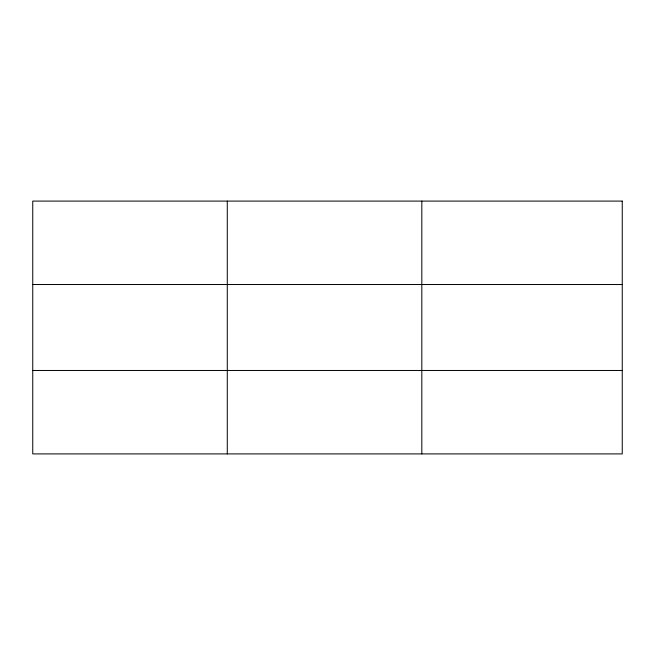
<?xml version="1.0" encoding="UTF-8"?>
<svg xmlns="http://www.w3.org/2000/svg" width="655" height="655" viewBox="0 0 655 655"><rect width="100%" height="100%" fill="white"/><g stroke="black" fill="none" stroke-linecap="round" stroke-linejoin="round"><path stroke-width="0.98" d="M227.285 201.093L227.285 453.907M421.82 201.093L421.82 453.907M32.75 284.524L622.25 284.524M32.75 370.476L622.25 370.476M622.25 201.093L622.25 453.907L32.75 453.907L32.75 201.093L622.25 201.093"/></g></svg>
